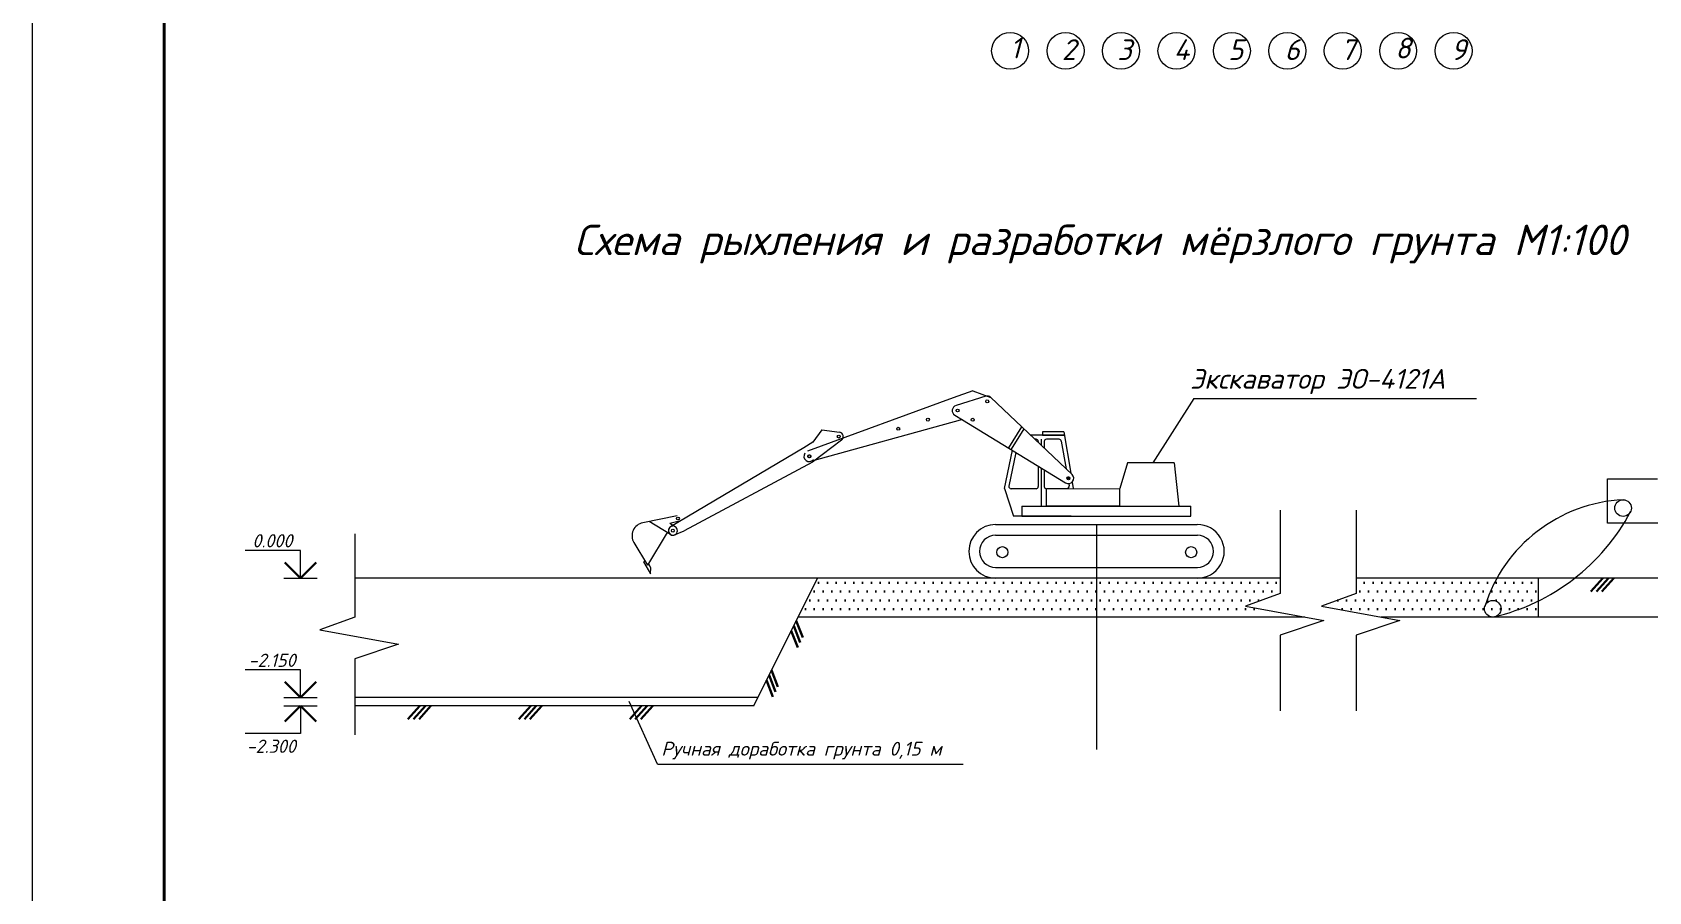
# Model space of a CAD drawing. Header units: millimetres. Extents: x 1422334 to 1587362, y 445536 to 446570.
# Drawn here: x 1585544.8 to 1585789.8, y 446272.7 to 446402.8 of the extents above; entities that cross this region are included whole.
import ezdxf

# ---------------------------------------------------------------- set-up
doc = ezdxf.new("R2010")
doc.units = ezdxf.units.MM
doc.header["$LTSCALE"] = 50
for name, color, linetype, lineweight in [('Buldoze', 7, 'Continuous', 13), ('Bульдозер', 7, 'Continuous', 13), ('камаз', 7, 'Continuous', 13), ('оси траншей размеры', 7, 'Continuous', 13), ('осноные линии', 7, 'Continuous', 13), ('Слой 0.13', 7, 'Continuous', 9), ('экскаватор', 7, 'Continuous', 13)]:
    doc.layers.add(name, color=color, linetype=linetype, lineweight=lineweight)
doc.styles.get("Standard").update_dxf_attribs({"font": 'isocpeui.ttf'})

msp = doc.modelspace()

# ---------------------------------------------------------------- hatches: boundary and pattern name
at = {"layer": 'Buldoze', "lineweight": 30, "ltscale": 10000}
h = msp.add_hatch(dxfattribs=at)
h.set_pattern_fill('DOTS', color=250, scale=0.84)
h.set_pattern_definition([(0, (253619.4965, 71735.34), (0.66675, 1.3335), [0, -1.3335])])
h.paths.add_polyline_path([(1585706.067208, 446320.182692), (1585663.818119, 446320.182692), (1585660.878119, 446314.302692), (1585706.067208, 446314.302692)])
h.paths.add_polyline_path([(1585733.931319, 446317.852202), (1585733.931319, 446320.182692), (1585706.067208, 446320.182692), (1585706.067208, 446314.302692), (1585737.657453, 446314.302692), (1585728.646677, 446315.956864)])
h.paths.add_polyline_path([(1585766.770213, 446320.182692), (1585745.44765, 446320.182692), (1585745.44765, 446317.852202), (1585740.163008, 446315.956864), (1585749.173784, 446314.302692), (1585766.134432, 446314.302692, -0.4142135624), (1585764.874432, 446315.562692, -0.0868069162), (1585764.949257, 446315.990431, -0.0493643244)])
h.paths.add_polyline_path([(1585773.070721, 446320.182692), (1585766.770213, 446320.182692, 0.0493643244), (1585764.949257, 446315.990431, -0.8402532872), (1585767.394432, 446315.562692, -0.3174116702), (1585766.556268, 446314.375403, 0.0559810796), (1585773.070721, 446316.72635)])
h.paths.add_polyline_path([(1585764.949257, 446315.990431, 0.0010113299), (1585764.920702, 446315.901012, 0.0680658705), (1585764.874432, 446315.562692, 0.4142135624), (1585766.134432, 446314.302692, 0.0296505458), (1585766.283477, 446314.311538, 0.0022575628), (1585766.556268, 446314.375403, 0.3174116702), (1585767.394432, 446315.562692, 0.8402532872)])
h.paths.add_polyline_path([(1585773.070721, 446316.72635, -0.0559810796), (1585766.556268, 446314.375403, -0.0855536251), (1585766.134432, 446314.302692), (1585773.070721, 446314.302692)])

# ---------------------------------------------------------------- linework, layer by layer
at = {"layer": 'Buldoze', "ltscale": 10000}
for p, q in [((1585783.511287, 446328.526982), (1585783.511287, 446335.246982)), ((1585783.511287, 446335.246982), (1585791.110664, 446335.246982)), ((1585791.911287, 446328.526982), (1585783.511287, 446328.526982)), ((1585773.070721, 446314.302692), (1585773.070721, 446320.182692)), ((1585737.657453, 446314.302692), (1585660.878119, 446314.302692)), ((1585855.212195, 446314.302692), (1585749.173784, 446314.302692))]:
    msp.add_line(p, q, dxfattribs=at)
at = {"layer": 'Buldoze', "lineweight": 30, "ltscale": 10000}
for p, q in [((1585782.807559, 446320.182692), (1585780.997586, 446318.167742)), ((1585783.647559, 446320.182692), (1585781.837586, 446318.167742)), ((1585784.487559, 446320.182692), (1585782.677586, 446318.167742)), ((1585659.837563, 446312.23359), (1585660.81421, 446309.707293)), ((1585660.218019, 446312.982492), (1585661.194666, 446310.456194)), ((1585660.598475, 446313.731393), (1585661.575122, 446311.205095)), ((1585656.08841, 446304.735284), (1585657.065057, 446302.208986)), ((1585656.468866, 446305.484186), (1585657.445513, 446302.957888)), ((1585656.849322, 446306.233087), (1585657.825969, 446303.706789)), ((1585603.565069, 446300.862692), (1585601.755096, 446298.847742)), ((1585604.405069, 446300.862692), (1585602.595096, 446298.847742)), ((1585605.245069, 446300.862692), (1585603.435096, 446298.847742)), ((1585620.365069, 446300.862692), (1585618.555096, 446298.847742)), ((1585621.205069, 446300.862692), (1585619.395096, 446298.847742)), ((1585622.045069, 446300.862692), (1585620.235096, 446298.847742)), ((1585637.165069, 446300.862692), (1585635.355096, 446298.847742)), ((1585638.005069, 446300.862692), (1585636.195096, 446298.847742)), ((1585638.845069, 446300.862692), (1585637.035096, 446298.847742))]:
    msp.add_line(p, q, dxfattribs=at)
at = {"layer": 'Buldoze', "ltscale": 10000}
for centre in [(1585785.881669, 446330.802111), (1585766.134432, 446315.562692)]:
    msp.add_circle(centre, 1.26, dxfattribs=at)
for centre, radius, start, end in [((1585787.039225, 446308.887009), 23.203993, 92.85944733, 162.40566124), ((1585759.054424, 446345.163936), 31.688006, 283.18712966, 331.95633119)]:
    msp.add_arc(centre, radius, start, end, dxfattribs=at)
at = {"layer": 'Bульдозер', "ltscale": 10000}
for p, q in [((1585684.344969, 446347.46846), (1585662.284612, 446339.401993)), ((1585687.372854, 446348.575619), (1585684.344969, 446347.46846)), ((1585689.294833, 446347.73175), (1585684.799682, 446346.345664)), ((1585687.372854, 446348.575619), (1585690.075971, 446347.556857)), ((1585690.087134, 446347.546477), (1585702.389562, 446335.888016)), ((1585685.446081, 446344.084504), (1585662.774821, 446337.866951)), ((1585684.616586, 446344.887111), (1585685.779499, 446344.175944)), ((1585685.779499, 446344.175944), (1585685.446081, 446344.084504)), ((1585685.779499, 446344.175944), (1585701.414165, 446334.614736)), ((1585664.468868, 446342.659102), (1585663.088456, 446340.752757)), ((1585664.468868, 446342.659102), (1585667.130073, 446342.284949)), ((1585694.737535, 446343.076586), (1585692.746377, 446339.915427)), ((1585695.079408, 446342.819459), (1585693.136087, 446339.734246)), ((1585701.23196, 446341.853009), (1585696.095086, 446341.853009)), ((1585701.148772, 446342.358692), (1585697.894221, 446342.358692)), ((1585697.894221, 446342.358692), (1585697.894221, 446341.853009)), ((1585697.894221, 446341.853009), (1585701.23196, 446341.853009)), ((1585698.813985, 446342.358692), (1585698.813985, 446342.358692)), ((1585701.148772, 446342.358692), (1585702.18068, 446336.085965)), ((1585701.148772, 446342.358692), (1585701.148772, 446342.358692)), ((1585661.760665, 446339.921436), (1585641.532797, 446327.945846)), ((1585663.088456, 446340.752757), (1585661.760665, 446339.921436)), ((1585667.445347, 446341.086166), (1585663.066922, 446337.729795)), ((1585692.147097, 446333.757092), (1585693.356759, 446339.542154)), ((1585693.854284, 446339.237898), (1585692.813836, 446334.126963)), ((1585696.92146, 446341.216823), (1585696.766413, 446341.216823)), ((1585697.25746, 446340.880823), (1585697.25746, 446340.75148)), ((1585697.681973, 446341.216823), (1585697.681973, 446340.349188)), ((1585698.177232, 446340.880823), (1585698.177232, 446339.879853)), ((1585700.420686, 446341.216823), (1585698.513232, 446341.216823)), ((1585700.751657, 446340.938737), (1585701.485533, 446336.744724)), ((1585663.066922, 446337.729795), (1585643.615331, 446327.352727)), ((1585697.25746, 446337.156724), (1585697.25746, 446334.059937)), ((1585697.681973, 446336.897117), (1585697.681973, 446331.069092)), ((1585698.177232, 446336.594247), (1585698.177232, 446334.059937)), ((1585710.770934, 446337.654692), (1585709.619455, 446333.757092)), ((1585717.846043, 446337.654692), (1585710.770934, 446337.654692)), ((1585710.770934, 446337.654692), (1585710.770934, 446337.654692)), ((1585717.846043, 446337.654692), (1585718.55355, 446331.069092)), ((1585701.687379, 446335.302692), (1585702.020884, 446335.302692)), ((1585701.834876, 446335.155895), (1585701.834876, 446335.558033)), ((1585701.878759, 446334.497487), (1585701.939386, 446334.151006)), ((1585702.403584, 446334.730981), (1585702.563796, 446333.757092)), ((1585692.147097, 446333.757092), (1585693.491097, 446329.590692)), ((1585696.92146, 446333.723937), (1585693.143083, 446333.723937)), ((1585698.743238, 446333.723937), (1585698.513232, 446333.723937)), ((1585698.531455, 446331.069092), (1585698.531455, 446333.757092)), ((1585698.531455, 446333.757092), (1585701.608415, 446333.757092)), ((1585698.531455, 446333.723937), (1585709.619455, 446333.757092)), ((1585709.619455, 446331.069092), (1585709.619455, 446333.757092)), ((1585642.525725, 446329.61045), (1585637.330952, 446328.580106)), ((1585702.227097, 446329.590692), (1585693.491097, 446329.590692)), ((1585694.76556, 446331.069092), (1585720.371097, 446331.069092)), ((1585694.76556, 446331.069092), (1585694.76556, 446329.590692)), ((1585694.76556, 446329.590692), (1585720.371097, 446329.590692)), ((1585709.619455, 446331.069092), (1585698.531455, 446331.069092)), ((1585720.371097, 446329.590692), (1585720.371097, 446331.069092)), ((1585641.015219, 446327.09446), (1585638.040802, 446322.140093)), ((1585641.524249, 446326.781792), (1585638.287635, 446328.769857)), ((1585642.851538, 446328.811103), (1585641.440625, 446328.459448)), ((1585642.248512, 446327.974423), (1585641.440625, 446328.459448)), ((1585642.142559, 446326.753779), (1585643.615331, 446327.352727)), ((1585690.803097, 446328.309212), (1585721.331319, 446328.309212)), ((1585690.803097, 446326.67487), (1585721.381784, 446326.67487)), ((1585706.067208, 446328.309212), (1585706.067208, 446294.220106)), ((1585635.992496, 446325.568692), (1585638.040802, 446322.140093)), ((1585637.650833, 446322.781647), (1585637.42679, 446322.633151)), ((1585637.42679, 446322.633151), (1585638.49774, 446320.844707)), ((1585638.551159, 446321.742503), (1585638.180294, 446322.382921)), ((1585638.49774, 446320.844707), (1585638.551159, 446321.742503)), ((1585690.803097, 446321.817034), (1585721.381784, 446321.817034)), ((1585733.931319, 446320.182692), (1585593.704919, 446320.182692)), ((1585851.486061, 446320.182692), (1585745.44765, 446320.182692))]:
    msp.add_line(p, q, dxfattribs=at)
for centre, radius in [((1585689.532448, 446346.961152), 0.2252), ((1585680.542146, 446344.18898), 0.2252), ((1585680.542146, 446344.18898), 0.2252), ((1585685.037297, 446345.575066), 0.2252), ((1585685.037297, 446345.575066), 0.2252), ((1585687.330482, 446344.172694), 0.2252), ((1585667.036513, 446341.619494), 0.2252), ((1585676.046995, 446342.802894), 0.2252), ((1585662.561543, 446338.644636), 0.2252), ((1585662.580862, 446338.611414), 0.2252), ((1585662.580862, 446338.611414), 0.2252), ((1585701.834876, 446335.302692), 0.2252), ((1585642.652923, 446329.219076), 0.2252), ((1585641.889404, 446327.376272), 0.2252), ((1585641.889404, 446327.376272), 0.2252), ((1585641.889404, 446327.376272), 0.2252), ((1585691.824151, 446324.116915), 0.84), ((1585720.427463, 446324.116915), 0.84)]:
    msp.add_circle(centre, radius, dxfattribs=at)
for centre, radius, start, end in [((1585685.037297, 446345.575066), 0.8064, 107.13722084, 238.55258842), ((1585689.532448, 446346.961152), 0.8064, 46.53949846, 107.13722084), ((1585667.036513, 446341.619494), 0.672, 307.47270079, 81.9969376), ((1585662.561543, 446338.644636), 0.8064, 145.09959215, 320.35063053), ((1585696.92146, 446340.880823), 0.336, 0, 90), ((1585698.513232, 446340.880823), 0.336, 90, 180), ((1585700.420686, 446340.880823), 0.336, 9.92523463, 90), ((1585693.143083, 446334.059937), 0.336, 168.49335949, 270), ((1585696.92146, 446334.059937), 0.336, 270, 0), ((1585698.513232, 446334.059937), 0.336, 180, 270), ((1585701.834876, 446335.302692), 0.8064, 238.55258842, 46.53949846), ((1585701.608415, 446334.093092), 0.336, 270, 9.92523463), ((1585637.72317, 446326.602628), 2.016, 101.21858027, 210.85484552), ((1585641.889404, 446327.376272), 0.672, 88.61552635, 258.69571472), ((1585641.889404, 446327.376272), 0.672, 120.02641337, 290.10660174), ((1585641.889404, 446327.376272), 0.69767, 238.43999716, 59.02096722), ((1585690.803097, 446324.245952), 4.06326, 90, 270), ((1585690.803097, 446324.245952), 2.428918, 90, 270), ((1585721.381784, 446324.245952), 4.063574, 269.28842798, 90.711572), ((1585721.381784, 446324.245952), 2.428918, 270, 90)]:
    msp.add_arc(centre, radius, start, end, dxfattribs=at)
at = {"layer": 'камаз', "ltscale": 10000}
for q in [(1585635.268401, 446301.515944), (1585685.863903, 446292.026808)]:
    msp.add_line((1585639.567197, 446292.026808), q, dxfattribs=at)
at = {"layer": 'оси траншей размеры', "ltscale": 10000}
for centre in [(1585693.002111, 446400.035407), (1585701.402111, 446400.035407), (1585709.802111, 446400.035407), (1585718.202111, 446400.035407), (1585726.602111, 446400.035407), (1585735.002111, 446400.035407), (1585743.402111, 446400.035407), (1585751.802111, 446400.035407), (1585760.202111, 446400.035407)]:
    msp.add_circle(centre, 2.8, dxfattribs=at)
at = {"layer": 'осноные линии', "ltscale": 10000}
for p, q in [((1585733.931319, 446330.487912), (1585733.931319, 446317.852202)), ((1585745.44765, 446330.487912), (1585745.44765, 446317.852202)), ((1585593.704919, 446326.899229), (1585593.704919, 446314.263518)), ((1585585.471482, 446324.382692), (1585577.071482, 446324.382692)), ((1585585.471482, 446320.182692), (1585585.471482, 446324.382692)), ((1585582.951482, 446320.182692), (1585587.991482, 446320.182692)), ((1585654.158119, 446300.862692), (1585663.818119, 446320.182692)), ((1585733.931319, 446317.852202), (1585728.646677, 446315.956864)), ((1585745.44765, 446317.852202), (1585740.163008, 446315.956864)), ((1585728.646677, 446315.956864), (1585740.538581, 446313.773783)), ((1585740.163008, 446315.956864), (1585752.054912, 446313.773783)), ((1585593.704919, 446314.263518), (1585588.420277, 446312.368181)), ((1585588.420277, 446312.368181), (1585600.312181, 446310.185099)), ((1585740.538581, 446313.773783), (1585733.931319, 446311.534534)), ((1585752.054912, 446313.773783), (1585745.44765, 446311.534534)), ((1585600.312181, 446310.185099), (1585593.704919, 446307.945851)), ((1585733.931319, 446311.534534), (1585733.931319, 446300.072218)), ((1585745.44765, 446311.534534), (1585745.44765, 446300.072218)), ((1585593.704919, 446307.945851), (1585593.704919, 446296.483534)), ((1585585.471482, 446306.322692), (1585577.071482, 446306.322692)), ((1585585.471482, 446302.122692), (1585585.471482, 446306.322692)), ((1585582.951482, 446302.122692), (1585587.991482, 446302.122692)), ((1585582.951482, 446300.862692), (1585587.991482, 446300.862692)), ((1585585.471482, 446300.862692), (1585585.471482, 446296.662692)), ((1585654.788119, 446302.122692), (1585593.704919, 446302.122692)), ((1585654.158119, 446300.862692), (1585593.704919, 446300.862692)), ((1585585.471482, 446296.662692), (1585577.071482, 446296.662692))]:
    msp.add_line(p, q, dxfattribs=at)
at = {"layer": 'осноные линии', "lineweight": 30, "ltscale": 10000}
for p, q in [((1585585.471482, 446320.182692), (1585583.095603, 446322.558571)), ((1585585.471482, 446320.182692), (1585587.847361, 446322.558571)), ((1585585.471482, 446302.122692), (1585583.095603, 446304.498571)), ((1585585.471482, 446302.122692), (1585587.847361, 446304.498571)), ((1585585.471482, 446300.862692), (1585583.095603, 446298.486813)), ((1585585.471482, 446300.862692), (1585587.847361, 446298.486813))]:
    msp.add_line(p, q, dxfattribs=at)
at = {"layer": 'Слой 0.13', "ltscale": 10000}
msp.add_line((1585544.836202, 446569.713928), (1585544.836202, 445975.713928), dxfattribs=at)
at = {"layer": 'Слой 0.13', "lineweight": 40, "ltscale": 10000}
msp.add_line((1585564.836202, 446564.713928), (1585564.836202, 445980.713928), dxfattribs=at)
at = {"layer": 'экскаватор', "ltscale": 10000}
for q in [(1585714.626121, 446337.654692), (1585763.64416, 446347.382387)]:
    msp.add_line((1585720.827966, 446347.382387), q, dxfattribs=at)

# ---------------------------------------------------------------- texts
at = {"layer": 'камаз', "ltscale": 10000, "insert": (1585640.15227, 446295.409056), "char_height": 2.1, "attachment_point": 1}
msp.add_mtext_dynamic_manual_height_columns('Ручная доработка грунта 0,15 м', width=57.833788, gutter_width=25, heights=[0], dxfattribs=at)
at = {"layer": 'оси траншей размеры', "ltscale": 10000, "attachment_point": 1}
for s, width, insert, char_height in [('\\pi1.2816;1', 3.70625839, (1585691.687196, 446402.041958), 3.15), ('\\pi0.73512;2', 3.70625839, (1585700.092792, 446401.792455), 3.15), ('\\pi0.73631;3', 3.70625839, (1585708.492792, 446401.792455), 3.15), ('\\pi0.88069;4', 3.70625839, (1585716.892792, 446401.792455), 3.15), ('\\pi0.74586;5', 3.70625839, (1585725.292792, 446401.792455), 3.15), ('\\pi0.90097;6', 3.70625839, (1585733.692792, 446401.792455), 3.15), ('\\pi0.98449;7', 3.70625839, (1585742.092792, 446401.792455), 3.15), ('\\pi0.80552;8', 3.70625839, (1585750.534976, 446402.041958), 3.15), ('\\pi0.90097;9', 3.70625839, (1585758.892792, 446401.792455), 3.15), ('Схема рыхления и разработки мёрзлого грунта М1:100', 231.11816767, (1585626.910521, 446373.718902), 4.62)]:
    msp.add_mtext_dynamic_manual_height_columns(s, width=width, gutter_width=25, heights=[0], dxfattribs=dict(at, insert=insert, char_height=char_height))
at = {"layer": 'осноные линии', "ltscale": 10000, "char_height": 2, "attachment_point": 1}
for s, insert in [('0.000', (1585578.175533, 446326.847955)), ('-2.150', (1585577.595709, 446308.7467)), ('-2.300', (1585577.305413, 446295.729912))]:
    msp.add_mtext_dynamic_manual_height_columns(s, width=12.48274015, gutter_width=25, heights=[0], dxfattribs=dict(at, insert=insert))
at = {"layer": 'экскаватор', "ltscale": 10000, "insert": (1585720.27154, 446351.869121), "char_height": 3, "attachment_point": 1}
msp.add_mtext_dynamic_manual_height_columns('Экскаватор ЭО-4121А', width=49.10679705, gutter_width=25, heights=[0], dxfattribs=at)

doc.saveas('drawing.dxf')
